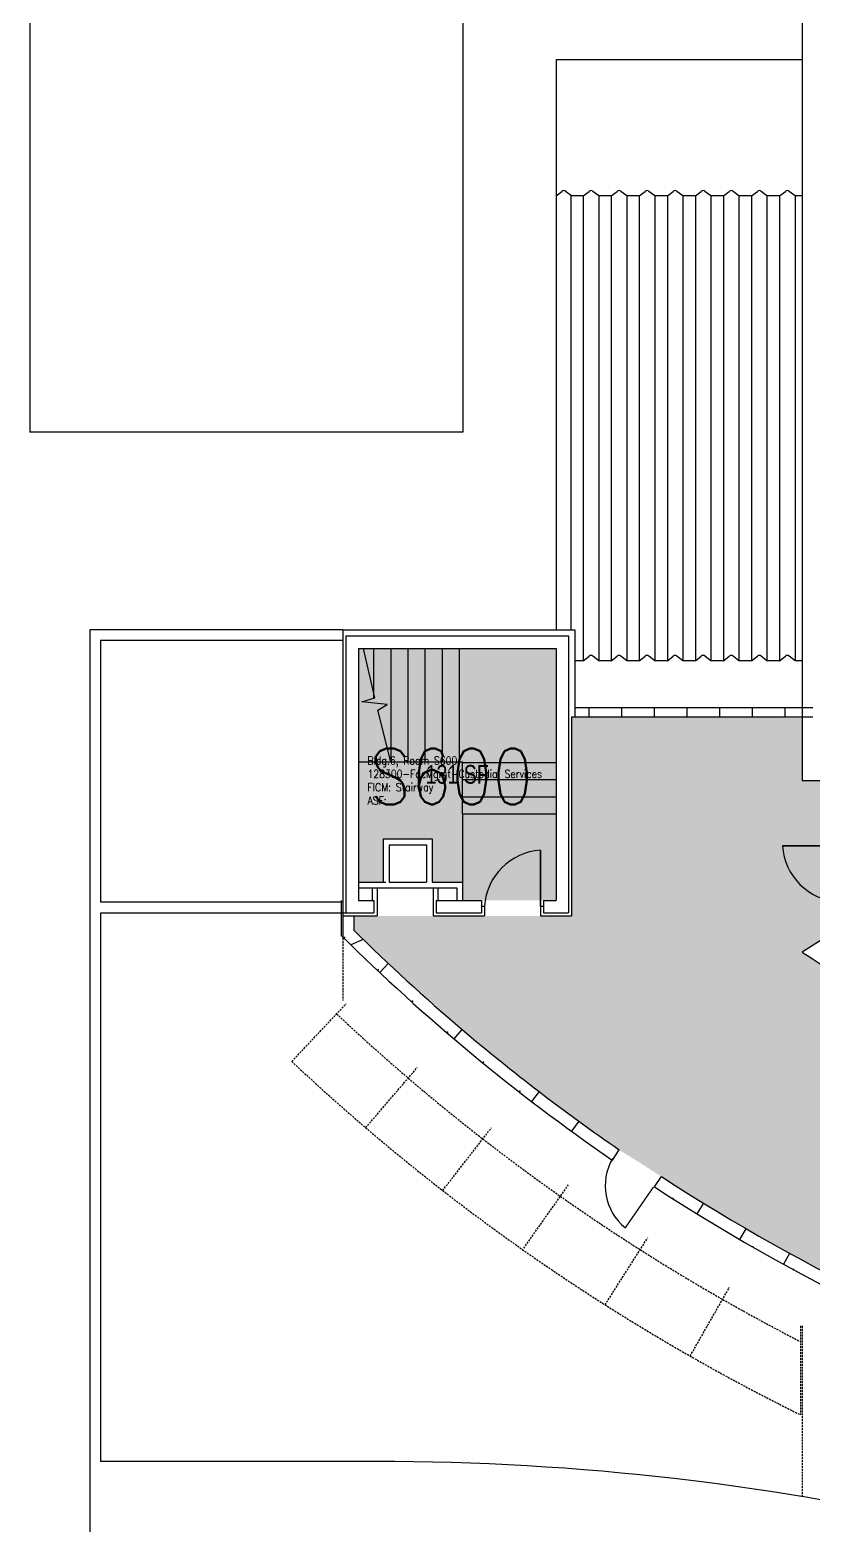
# Model space of a CAD drawing. Header units: inches. Extents: x -206 to 2352, y 0 to 3821.
# Drawn here: x -54 to 449, y 500 to 1462 of the extents above; entities that cross this region are included whole.
import ezdxf
from ezdxf.enums import TextEntityAlignment as Align

# ---------------------------------------------------------------- set-up
doc = ezdxf.new("R2010")
doc.units = ezdxf.units.IN
doc.header["$LTSCALE"] = 10
doc.header["$MEASUREMENT"] = 0
doc.linetypes.add('HIDDEN2', pattern=[0.1875, 0.125, -0.0625])
for name, color, linetype in [('A-COLS', 5, 'CONTINUOUS'), ('A-DOOR', 2, 'CONTINUOUS'), ('A-FLOR', 3, 'CONTINUOUS'), ('A-GLAZ', 1, 'CONTINUOUS'), ('A-GLAZ-SILL', 2, 'CONTINUOUS'), ('A-IDEN-RNUM', 7, 'CONTINUOUS'), ('A-IDEN-SNUM', 4, 'CONTINUOUS'), ('A-IDEN-VNUM', 4, 'CONTINUOUS'), ('A-ROOF', 2, 'CONTINUOUS'), ('A-WALL', 5, 'CONTINUOUS'), ('AREA-TEXT', 3, 'CONTINUOUS'), ('Rooms-Category-Color', 7, 'CONTINUOUS'), ('Rooms-College-Color', 7, 'CONTINUOUS'), ('Rooms-Department-Color', 7, 'CONTINUOUS'), ('Rooms-Division-Color', 7, 'CONTINUOUS'), ('Rooms-Information', 7, 'CONTINUOUS')]:
    doc.layers.add(name, color=color, linetype=linetype)
doc.styles.add('AREA', font='arial.ttf', dxfattribs={"width": 0.75, "height": 24})
doc.styles.add('ROOMSNUMBER', font='txt', dxfattribs={"height": 0.03})
doc.styles.add('ROOMVNUMBER', font='simplex.shx', dxfattribs={"width": 0.85})

msp = doc.modelspace()

# ---------------------------------------------------------------- hatches: boundary and pattern name
at = {"layer": 'Rooms-Category-Color', "true_color": 0xadadad}
for points in [[(284.02, 1064.08), (157.02, 1064.08), (157.02, 913.83), (173.02, 913.83), (173.02, 941.58), (204.52, 941.58), (204.52, 913.83), (224.02, 913.83), (224.02, 902.08), (276.02, 902.08), (284.02, 902.08)], [(1640.06, 1021.08), (1640.06, 979.08), (1617.31, 979.08), (1617.31, 883.08), (1640.06, 868.85), (1620.48, 856.31), (1588.9, 837.3), (1560.36, 821.33), (1537.3, 809.24), (1512.75, 797.11), (1493.56, 788.15), (1467.96, 776.91), (1449.54, 769.29), (1433.01, 762.78), (1415.22, 756.12), (1398.36, 750.14), (1378.76, 743.56), (1357.76, 736.97), (1336.63, 730.81), (1315.38, 725.07), (1294.03, 719.76), (1272.57, 714.88), (1251.01, 710.44), (1229.37, 706.43), (1207.66, 702.86), (1182.43, 699.27), (1172.34, 776.61), (1107.34, 828.3), (974.94, 828.45), (909.74, 776.61), (899.69, 699.52), (874.43, 702.86), (852.71, 706.43), (831.07, 710.44), (809.52, 714.88), (777.37, 722.36), (745.46, 730.81), (713.81, 740.22), (692.88, 747.02), (666.02, 756.43), (643.32, 765.01), (622.04, 773.59), (601.66, 782.29), (581.82, 791.23), (561.71, 800.79), (541.84, 810.74), (528.3, 817.81), (513.49, 825.83), (490.56, 838.83), (463.28, 855.27), (442.03, 868.85), (465.4, 883.47), (465.4, 979.08), (442.03, 979.08), (442.03, 1019.36), (294.02, 1020.08), (294.02, 892.08), (205.02, 892.08), (169.02, 892.08), (154.02, 892.08), (154.02, 882.94), (176.27, 861.5), (223.67, 819.11), (265.88, 784.78), (288.06, 767.9), (312.8, 749.97), (324.58, 741.75), (351.65, 724.6), (370.69, 712.41), (385.73, 703.11), (415.09, 685.77), (441.07, 671.31), (467.15, 657.58), (484.72, 648.76), (505.83, 638.61), (525.8, 629.45), (556.06, 616.35), (584.96, 604.71), (616.15, 593.05), (639.21, 585.03), (661.49, 577.76), (694.67, 568.73), (719.57, 560.96), (743.46, 554.92), (778.75, 546.89), (808.62, 540.91), (837.23, 535.89), (871.66, 530.74), (888.43, 528.58), (920.24, 525.11), (952.13, 522.45), (984.07, 520.6), (1016.04, 519.56), (1048.02, 519.32), (1080, 519.9), (1111.95, 521.29), (1175.67, 526.48), (1207.41, 530.29), (1239.03, 534.9), (1270.52, 540.3), (1301.87, 546.5), (1333.03, 553.49), (1364.01, 561.27), (1394.77, 569.82), (1425.31, 579.15), (1455.59, 589.24), (1485.6, 600.1), (1515.32, 611.7), (1550.07, 626.39), (1587.51, 643.61), (1614.55, 656.99), (1644.47, 672.75), (1673.03, 688.77), (1699.04, 704.22), (1722.51, 718.9), (1756.58, 741.53), (1775.54, 754.82), (1797.67, 771.01), (1827.03, 793.66), (1842.78, 806.39), (1867.11, 826.9), (1890.91, 848.02), (1907.67, 863.55), (1935.02, 890.15), (1935.02, 961.16), (1930.98, 961.64), (1930.98, 975.41), (1919.04, 975.41), (1919.08, 960.53), (1919.06, 954.39), (1917.84, 948.47), (1915.01, 944.13), (1910.72, 940.95), (1904.81, 939.4), (1900.39, 939.84), (1896.14, 941.65), (1893.6, 943.63), (1890.07, 948.96), (1889.06, 954.39), (1889.06, 959.47), (1912.56, 959.47), (1912.56, 977.72), (1889.06, 977.72), (1889.06, 980.85), (1887.06, 980.85), (1845.06, 980.85), (1843.06, 980.85), (1843.06, 970.43), (1843.06, 954.98), (1840.52, 946.63), (1836.22, 942.39), (1830.71, 940.21), (1823.01, 940.85), (1818.37, 943.53), (1814.33, 948.94), (1813.06, 954.98), (1813.06, 969.26), (1808.08, 974.07), (1802.42, 980.52), (1795.69, 990.53), (1790.97, 1000.28), (1788.08, 1008.78), (1785.64, 1021.08), (1712.06, 1021.08)]]:
    msp.add_hatch(color=253, dxfattribs=at).paths.add_polyline_path(points)
at = {"layer": 'Rooms-College-Color', "true_color": 0xadadad}
for points in [[(284.02, 1064.08), (157.02, 1064.08), (157.02, 913.83), (173.02, 913.83), (173.02, 941.58), (204.52, 941.58), (204.52, 913.83), (224.02, 913.83), (224.02, 902.08), (276.02, 902.08), (284.02, 902.08)], [(1640.06, 1021.08), (1640.06, 979.08), (1617.31, 979.08), (1617.31, 883.08), (1640.06, 868.85), (1620.48, 856.31), (1588.9, 837.3), (1560.36, 821.33), (1537.3, 809.24), (1512.75, 797.11), (1493.56, 788.15), (1467.96, 776.91), (1449.54, 769.29), (1433.01, 762.78), (1415.22, 756.12), (1398.36, 750.14), (1378.76, 743.56), (1357.76, 736.97), (1336.63, 730.81), (1315.38, 725.07), (1294.03, 719.76), (1272.57, 714.88), (1251.01, 710.44), (1229.37, 706.43), (1207.66, 702.86), (1182.43, 699.27), (1172.34, 776.61), (1107.34, 828.3), (974.94, 828.45), (909.74, 776.61), (899.69, 699.52), (874.43, 702.86), (852.71, 706.43), (831.07, 710.44), (809.52, 714.88), (777.37, 722.36), (745.46, 730.81), (713.81, 740.22), (692.88, 747.02), (666.02, 756.43), (643.32, 765.01), (622.04, 773.59), (601.66, 782.29), (581.82, 791.23), (561.71, 800.79), (541.84, 810.74), (528.3, 817.81), (513.49, 825.83), (490.56, 838.83), (463.28, 855.27), (442.03, 868.85), (465.4, 883.47), (465.4, 979.08), (442.03, 979.08), (442.03, 1019.36), (294.02, 1020.08), (294.02, 892.08), (205.02, 892.08), (169.02, 892.08), (154.02, 892.08), (154.02, 882.94), (176.27, 861.5), (223.67, 819.11), (265.88, 784.78), (288.06, 767.9), (312.8, 749.97), (324.58, 741.75), (351.65, 724.6), (370.69, 712.41), (385.73, 703.11), (415.09, 685.77), (441.07, 671.31), (467.15, 657.58), (484.72, 648.76), (505.83, 638.61), (525.8, 629.45), (556.06, 616.35), (584.96, 604.71), (616.15, 593.05), (639.21, 585.03), (661.49, 577.76), (694.67, 568.73), (719.57, 560.96), (743.46, 554.92), (778.75, 546.89), (808.62, 540.91), (837.23, 535.89), (871.66, 530.74), (888.43, 528.58), (920.24, 525.11), (952.13, 522.45), (984.07, 520.6), (1016.04, 519.56), (1048.02, 519.32), (1080, 519.9), (1111.95, 521.29), (1175.67, 526.48), (1207.41, 530.29), (1239.03, 534.9), (1270.52, 540.3), (1301.87, 546.5), (1333.03, 553.49), (1364.01, 561.27), (1394.77, 569.82), (1425.31, 579.15), (1455.59, 589.24), (1485.6, 600.1), (1515.32, 611.7), (1550.07, 626.39), (1587.51, 643.61), (1614.55, 656.99), (1644.47, 672.75), (1673.03, 688.77), (1699.04, 704.22), (1722.51, 718.9), (1756.58, 741.53), (1775.54, 754.82), (1797.67, 771.01), (1827.03, 793.66), (1842.78, 806.39), (1867.11, 826.9), (1890.91, 848.02), (1907.67, 863.55), (1935.02, 890.15), (1935.02, 961.16), (1930.98, 961.64), (1930.98, 975.41), (1919.04, 975.41), (1919.08, 960.53), (1919.06, 954.39), (1917.84, 948.47), (1915.01, 944.13), (1910.72, 940.95), (1904.81, 939.4), (1900.39, 939.84), (1896.14, 941.65), (1893.6, 943.63), (1890.07, 948.96), (1889.06, 954.39), (1889.06, 959.47), (1912.56, 959.47), (1912.56, 977.72), (1889.06, 977.72), (1889.06, 980.85), (1887.06, 980.85), (1845.06, 980.85), (1843.06, 980.85), (1843.06, 970.43), (1843.06, 954.98), (1840.52, 946.63), (1836.22, 942.39), (1830.71, 940.21), (1823.01, 940.85), (1818.37, 943.53), (1814.33, 948.94), (1813.06, 954.98), (1813.06, 969.26), (1808.08, 974.07), (1802.42, 980.52), (1795.69, 990.53), (1790.97, 1000.28), (1788.08, 1008.78), (1785.64, 1021.08), (1712.06, 1021.08)]]:
    msp.add_hatch(color=253, dxfattribs=at).paths.add_polyline_path(points)
at = {"layer": 'Rooms-Department-Color', "true_color": 0xacacac}
for points in [[(284.02, 1064.08), (157.02, 1064.08), (157.02, 913.83), (173.02, 913.83), (173.02, 941.58), (204.52, 941.58), (204.52, 913.83), (224.02, 913.83), (224.02, 902.08), (276.02, 902.08), (284.02, 902.08)], [(1640.06, 1021.08), (1640.06, 979.08), (1617.31, 979.08), (1617.31, 883.08), (1640.06, 868.85), (1620.48, 856.31), (1588.9, 837.3), (1560.36, 821.33), (1537.3, 809.24), (1512.75, 797.11), (1493.56, 788.15), (1467.96, 776.91), (1449.54, 769.29), (1433.01, 762.78), (1415.22, 756.12), (1398.36, 750.14), (1378.76, 743.56), (1357.76, 736.97), (1336.63, 730.81), (1315.38, 725.07), (1294.03, 719.76), (1272.57, 714.88), (1251.01, 710.44), (1229.37, 706.43), (1207.66, 702.86), (1182.43, 699.27), (1172.34, 776.61), (1107.34, 828.3), (974.94, 828.45), (909.74, 776.61), (899.69, 699.52), (874.43, 702.86), (852.71, 706.43), (831.07, 710.44), (809.52, 714.88), (777.37, 722.36), (745.46, 730.81), (713.81, 740.22), (692.88, 747.02), (666.02, 756.43), (643.32, 765.01), (622.04, 773.59), (601.66, 782.29), (581.82, 791.23), (561.71, 800.79), (541.84, 810.74), (528.3, 817.81), (513.49, 825.83), (490.56, 838.83), (463.28, 855.27), (442.03, 868.85), (465.4, 883.47), (465.4, 979.08), (442.03, 979.08), (442.03, 1019.36), (294.02, 1020.08), (294.02, 892.08), (205.02, 892.08), (169.02, 892.08), (154.02, 892.08), (154.02, 882.94), (176.27, 861.5), (223.67, 819.11), (265.88, 784.78), (288.06, 767.9), (312.8, 749.97), (324.58, 741.75), (351.65, 724.6), (370.69, 712.41), (385.73, 703.11), (415.09, 685.77), (441.07, 671.31), (467.15, 657.58), (484.72, 648.76), (505.83, 638.61), (525.8, 629.45), (556.06, 616.35), (584.96, 604.71), (616.15, 593.05), (639.21, 585.03), (661.49, 577.76), (694.67, 568.73), (719.57, 560.96), (743.46, 554.92), (778.75, 546.89), (808.62, 540.91), (837.23, 535.89), (871.66, 530.74), (888.43, 528.58), (920.24, 525.11), (952.13, 522.45), (984.07, 520.6), (1016.04, 519.56), (1048.02, 519.32), (1080, 519.9), (1111.95, 521.29), (1175.67, 526.48), (1207.41, 530.29), (1239.03, 534.9), (1270.52, 540.3), (1301.87, 546.5), (1333.03, 553.49), (1364.01, 561.27), (1394.77, 569.82), (1425.31, 579.15), (1455.59, 589.24), (1485.6, 600.1), (1515.32, 611.7), (1550.07, 626.39), (1587.51, 643.61), (1614.55, 656.99), (1644.47, 672.75), (1673.03, 688.77), (1699.04, 704.22), (1722.51, 718.9), (1756.58, 741.53), (1775.54, 754.82), (1797.67, 771.01), (1827.03, 793.66), (1842.78, 806.39), (1867.11, 826.9), (1890.91, 848.02), (1907.67, 863.55), (1935.02, 890.15), (1935.02, 961.16), (1930.98, 961.64), (1930.98, 975.41), (1919.04, 975.41), (1919.08, 960.53), (1919.06, 954.39), (1917.84, 948.47), (1915.01, 944.13), (1910.72, 940.95), (1904.81, 939.4), (1900.39, 939.84), (1896.14, 941.65), (1893.6, 943.63), (1890.07, 948.96), (1889.06, 954.39), (1889.06, 959.47), (1912.56, 959.47), (1912.56, 977.72), (1889.06, 977.72), (1889.06, 980.85), (1887.06, 980.85), (1845.06, 980.85), (1843.06, 980.85), (1843.06, 970.43), (1843.06, 954.98), (1840.52, 946.63), (1836.22, 942.39), (1830.71, 940.21), (1823.01, 940.85), (1818.37, 943.53), (1814.33, 948.94), (1813.06, 954.98), (1813.06, 969.26), (1808.08, 974.07), (1802.42, 980.52), (1795.69, 990.53), (1790.97, 1000.28), (1788.08, 1008.78), (1785.64, 1021.08), (1712.06, 1021.08)]]:
    msp.add_hatch(color=253, dxfattribs=at).paths.add_polyline_path(points)
at = {"layer": 'Rooms-Division-Color', "true_color": 0xadadad}
for points in [[(284.02, 1064.08), (157.02, 1064.08), (157.02, 913.83), (173.02, 913.83), (173.02, 941.58), (204.52, 941.58), (204.52, 913.83), (224.02, 913.83), (224.02, 902.08), (276.02, 902.08), (284.02, 902.08)], [(1640.06, 1021.08), (1640.06, 979.08), (1617.31, 979.08), (1617.31, 883.08), (1640.06, 868.85), (1620.48, 856.31), (1588.9, 837.3), (1560.36, 821.33), (1537.3, 809.24), (1512.75, 797.11), (1493.56, 788.15), (1467.96, 776.91), (1449.54, 769.29), (1433.01, 762.78), (1415.22, 756.12), (1398.36, 750.14), (1378.76, 743.56), (1357.76, 736.97), (1336.63, 730.81), (1315.38, 725.07), (1294.03, 719.76), (1272.57, 714.88), (1251.01, 710.44), (1229.37, 706.43), (1207.66, 702.86), (1182.43, 699.27), (1172.34, 776.61), (1107.34, 828.3), (974.94, 828.45), (909.74, 776.61), (899.69, 699.52), (874.43, 702.86), (852.71, 706.43), (831.07, 710.44), (809.52, 714.88), (777.37, 722.36), (745.46, 730.81), (713.81, 740.22), (692.88, 747.02), (666.02, 756.43), (643.32, 765.01), (622.04, 773.59), (601.66, 782.29), (581.82, 791.23), (561.71, 800.79), (541.84, 810.74), (528.3, 817.81), (513.49, 825.83), (490.56, 838.83), (463.28, 855.27), (442.03, 868.85), (465.4, 883.47), (465.4, 979.08), (442.03, 979.08), (442.03, 1019.36), (294.02, 1020.08), (294.02, 892.08), (205.02, 892.08), (169.02, 892.08), (154.02, 892.08), (154.02, 882.94), (176.27, 861.5), (223.67, 819.11), (265.88, 784.78), (288.06, 767.9), (312.8, 749.97), (324.58, 741.75), (351.65, 724.6), (370.69, 712.41), (385.73, 703.11), (415.09, 685.77), (441.07, 671.31), (467.15, 657.58), (484.72, 648.76), (505.83, 638.61), (525.8, 629.45), (556.06, 616.35), (584.96, 604.71), (616.15, 593.05), (639.21, 585.03), (661.49, 577.76), (694.67, 568.73), (719.57, 560.96), (743.46, 554.92), (778.75, 546.89), (808.62, 540.91), (837.23, 535.89), (871.66, 530.74), (888.43, 528.58), (920.24, 525.11), (952.13, 522.45), (984.07, 520.6), (1016.04, 519.56), (1048.02, 519.32), (1080, 519.9), (1111.95, 521.29), (1175.67, 526.48), (1207.41, 530.29), (1239.03, 534.9), (1270.52, 540.3), (1301.87, 546.5), (1333.03, 553.49), (1364.01, 561.27), (1394.77, 569.82), (1425.31, 579.15), (1455.59, 589.24), (1485.6, 600.1), (1515.32, 611.7), (1550.07, 626.39), (1587.51, 643.61), (1614.55, 656.99), (1644.47, 672.75), (1673.03, 688.77), (1699.04, 704.22), (1722.51, 718.9), (1756.58, 741.53), (1775.54, 754.82), (1797.67, 771.01), (1827.03, 793.66), (1842.78, 806.39), (1867.11, 826.9), (1890.91, 848.02), (1907.67, 863.55), (1935.02, 890.15), (1935.02, 961.16), (1930.98, 961.64), (1930.98, 975.41), (1919.04, 975.41), (1919.08, 960.53), (1919.06, 954.39), (1917.84, 948.47), (1915.01, 944.13), (1910.72, 940.95), (1904.81, 939.4), (1900.39, 939.84), (1896.14, 941.65), (1893.6, 943.63), (1890.07, 948.96), (1889.06, 954.39), (1889.06, 959.47), (1912.56, 959.47), (1912.56, 977.72), (1889.06, 977.72), (1889.06, 980.85), (1887.06, 980.85), (1845.06, 980.85), (1843.06, 980.85), (1843.06, 970.43), (1843.06, 954.98), (1840.52, 946.63), (1836.22, 942.39), (1830.71, 940.21), (1823.01, 940.85), (1818.37, 943.53), (1814.33, 948.94), (1813.06, 954.98), (1813.06, 969.26), (1808.08, 974.07), (1802.42, 980.52), (1795.69, 990.53), (1790.97, 1000.28), (1788.08, 1008.78), (1785.64, 1021.08), (1712.06, 1021.08)]]:
    msp.add_hatch(color=253, dxfattribs=at).paths.add_polyline_path(points)

# ---------------------------------------------------------------- linework, layer by layer
at = {"layer": 'A-COLS'}
for p in [(148.13, 878.3), (169.73, 857.49), (191.81, 837.18), (214.37, 817.41), (237.39, 798.17), (260.85, 779.48), (358.93, 710.4), (384.43, 694.61), (410.3, 679.42), (436.52, 664.84)]:
    msp.add_point(p, dxfattribs=at)
at = {"layer": 'A-DOOR'}
for points, const_width in [([(274.02, 898.33), (274.02, 934.33)], 1), ([(465.4, 937.08), (429.4, 937.08)], 1), ([(346.67, 717.94), (328.51, 691.65)], 0.887)]:
    msp.add_lwpolyline(points, dxfattribs=dict(at, const_width=const_width))
for centre, radius, start, end in [((276.65, 895.71), 38.71, 93.88791, 176.11209), ((468.02, 939.71), 38.71, 183.88791, 266.11209), ((349.91, 718.53), 34.36, 149.26241, 231.48659)]:
    msp.add_arc(centre, radius, start, end, dxfattribs=at)
at = {"layer": 'A-FLOR'}
for p, q in [((167.7, 1032.18), (160.26, 1064.06)), ((167.02, 1031.98), (167.02, 1064.08)), ((178.02, 991.08), (178.02, 1064.08)), ((189.02, 991.08), (189.02, 1064.08)), ((200.02, 991.08), (200.02, 1064.08)), ((211.02, 991.08), (211.02, 1064.08)), ((222.02, 991.08), (222.02, 1064.08)), ((159.2, 1029.7), (167.7, 1032.18)), ((175.49, 1027.92), (159.2, 1029.7)), ((169.47, 1024.38), (175.49, 1027.92)), ((177.97, 991.08), (169.47, 1024.38)), ((224.02, 957.73), (224.02, 991.08)), ((224.35, 990.73), (284.02, 990.73)), ((224.35, 979.73), (284.02, 979.73)), ((224.35, 968.73), (284.02, 968.73)), ((224.02, 957.73), (284.02, 957.73)), ((224.02, 957.73), (224.02, 913.83))]:
    msp.add_line(p, q, dxfattribs=at)
at = {"layer": 'A-FLOR', "linetype": 'Continuous'}
msp.add_line((157.02, 991.08), (224.02, 991.08), dxfattribs=at)
at = {"layer": 'A-GLAZ'}
for p, q in [((294.02, 1020.08), (449.02, 1020.08)), ((296.02, 1026.08), (449.02, 1026.08)), ((296.02, 1026.08), (440.02, 1026.08)), ((305.02, 1026.08), (305.02, 1020.08)), ((326.02, 1026.08), (326.02, 1020.08)), ((347.02, 1026.08), (347.02, 1020.08)), ((368.02, 1026.08), (368.02, 1020.08)), ((389.02, 1026.08), (389.02, 1020.08)), ((410.02, 1026.08), (410.02, 1020.08)), ((431.02, 1026.08), (431.02, 1020.08)), ((146.02, 901.98), (146.02, 879.6)), ((154.02, 892.08), (154.02, 882.94)), ((160.21, 876.87), (152.21, 873.5)), ((170.79, 855.67), (176.27, 861.5)), ((218.49, 813.02), (223.67, 819.11)), ((273.15, 779.16), (268.28, 772.81)), ((298.63, 760.13), (293.92, 753.66)), ((320.2, 735.05), (324.58, 741.75)), ((347.28, 717.9), (351.65, 724.6)), ((378.69, 707.42), (374.49, 700.62)), ((402.13, 684.03), (406.16, 690.93)), ((434.03, 675.15), (430.18, 668.14))]:
    msp.add_line(p, q, dxfattribs=at)
for centre, radius, start, end in [((1042.23, 1782.26), 1272, 225.20557, 235.40543), ((1042.23, 1782.26), 1264, 225.35634, 229.63966), ((1042.23, 1782.26), 1264, 229.63966, 235.40543), ((1042.92, 1782.83), 1264, 236.8463, 252.06581), ((1042.92, 1782.83), 1272, 236.84687, 253.09557)]:
    msp.add_arc(centre, radius, start, end, dxfattribs=at)
at = {"layer": 'A-GLAZ-SILL', "linetype": 'Continuous'}
for p, q in [((147.02, 892.08), (147.02, 879.66)), ((154.02, 892.08), (154.02, 882.59))]:
    msp.add_line(p, q, dxfattribs=at)
at = {"layer": 'A-ROOF', "linetype": 'Continuous'}
for p, q in [((-53.94, 2083.08), (-53.94, 1203.08)), ((224.06, 2083.08), (224.06, 1203.08)), ((284.02, 1442.4), (284.02, 1076.08))]:
    msp.add_line(p, q, dxfattribs=at)
at = {"layer": 'A-ROOF'}
for p, q in [((442.03, 1442.4), (284.02, 1442.4)), ((284, 1354.92), (287.81, 1357.84)), ((294, 1354.92), (290.18, 1357.84)), ((301.5, 1354.92), (305.31, 1357.84)), ((311.5, 1354.92), (307.68, 1357.84)), ((319.5, 1354.92), (323.31, 1357.84)), ((329.5, 1354.92), (325.68, 1357.84)), ((337.5, 1354.92), (341.31, 1357.84)), ((347.5, 1354.92), (343.68, 1357.84)), ((355.5, 1354.92), (359.31, 1357.84)), ((365.5, 1354.92), (361.68, 1357.84)), ((373.5, 1354.92), (377.31, 1357.84)), ((383.5, 1354.92), (379.68, 1357.84)), ((391.5, 1354.92), (395.31, 1357.84)), ((401.5, 1354.92), (397.68, 1357.84)), ((409.5, 1354.92), (413.31, 1357.84)), ((419.5, 1354.92), (415.68, 1357.84)), ((427.5, 1354.92), (431.31, 1357.84)), ((437.5, 1354.92), (433.68, 1357.84)), ((301.5, 1354.92), (293.5, 1354.92)), ((293.5, 1354.92), (293.5, 1076.08)), ((301.5, 1354.92), (301.5, 1056.08)), ((319.5, 1354.92), (311.5, 1354.92)), ((311.5, 1354.92), (311.5, 1056.08)), ((319.5, 1354.92), (319.5, 1056.08)), ((337.5, 1354.92), (329.5, 1354.92)), ((329.5, 1354.92), (329.5, 1056.08)), ((337.5, 1354.92), (337.5, 1056.08)), ((355.5, 1354.92), (347.5, 1354.92)), ((347.5, 1354.92), (347.5, 1056.08)), ((355.5, 1354.92), (355.5, 1056.08)), ((373.5, 1354.92), (365.5, 1354.92)), ((365.5, 1354.92), (365.5, 1056.08)), ((373.5, 1354.92), (373.5, 1056.08)), ((391.5, 1354.92), (383.5, 1354.92)), ((383.5, 1354.92), (383.5, 1056.08)), ((391.5, 1354.92), (391.5, 1056.08)), ((409.5, 1354.92), (401.5, 1354.92)), ((401.5, 1354.92), (401.5, 1056.08)), ((409.5, 1354.92), (409.5, 1056.08)), ((427.5, 1354.92), (419.5, 1354.92)), ((419.5, 1354.92), (419.5, 1056.08)), ((427.5, 1354.92), (427.5, 1056.08)), ((442, 1354.92), (437.5, 1354.92)), ((437.5, 1354.92), (437.5, 1056.08)), ((224.06, 1203.08), (-53.94, 1203.08)), ((-15.51, 1076.08), (-15.51, 534.33)), ((147.02, 1076.08), (-15.51, 1076.08)), ((-8.51, 1069.08), (-8.51, 900.85)), ((147.02, 1069.08), (-8.51, 1069.08)), ((301.5, 1056.08), (305.31, 1059)), ((311.5, 1056.08), (307.68, 1059)), ((319.5, 1056.08), (323.31, 1059)), ((329.5, 1056.08), (325.68, 1059)), ((337.5, 1056.08), (341.31, 1059)), ((347.5, 1056.08), (343.68, 1059)), ((355.5, 1056.08), (359.31, 1059)), ((365.5, 1056.08), (361.68, 1059)), ((373.5, 1056.08), (377.31, 1059)), ((383.5, 1056.08), (379.68, 1059)), ((391.5, 1056.08), (395.31, 1059)), ((401.5, 1056.08), (397.68, 1059)), ((409.5, 1056.08), (413.31, 1059)), ((419.5, 1056.08), (415.68, 1059)), ((427.5, 1056.08), (431.31, 1059)), ((437.5, 1056.08), (433.68, 1059)), ((301.5, 1056.08), (296, 1056.08)), ((319.5, 1056.08), (311.5, 1056.08)), ((337.5, 1056.08), (329.5, 1056.08)), ((355.5, 1056.08), (347.5, 1056.08)), ((373.5, 1056.08), (365.5, 1056.08)), ((391.5, 1056.08), (383.5, 1056.08)), ((409.5, 1056.08), (401.5, 1056.08)), ((427.5, 1056.08), (419.5, 1056.08)), ((442, 1056.08), (437.5, 1056.08)), ((147.02, 900.85), (-8.51, 900.85)), ((147.02, 893.85), (-8.51, 893.85)), ((-8.51, 893.85), (-8.51, 541.33)), ((168.26, 541.39), (-8.51, 541.33)), ((-15.51, 534.33), (-15.51, 245.09))]:
    msp.add_line(p, q, dxfattribs=at)
at = {"layer": 'A-ROOF', "linetype": 'HIDDEN2'}
for p, q in [((147.02, 879.66), (147.02, 837.75)), ((114.25, 798.55), (149.21, 835.69)), ((161.74, 755.92), (194.9, 794.66)), ((211.18, 715.58), (242.48, 755.84)), ((291.84, 719.31), (262.47, 677.61)), ((315.5, 642.11), (342.86, 685.14)), ((370.14, 609.14), (395.44, 653.42)), ((441.03, 628.57), (441.03, 571.38)), ((442.03, 628.57), (442.03, 518.84))]:
    msp.add_line(p, q, dxfattribs=at)
at = {"layer": 'A-ROOF'}
for centre, radius, start, end in [((289, 1356.92), 1.5, 37.79215, 142.20785), ((306.5, 1356.92), 1.5, 37.79215, 142.20785), ((324.5, 1356.92), 1.5, 37.79215, 142.20785), ((342.5, 1356.92), 1.5, 37.79215, 142.20785), ((360.5, 1356.92), 1.5, 37.79215, 142.20785), ((378.5, 1356.92), 1.5, 37.79215, 142.20785), ((396.5, 1356.92), 1.5, 37.79215, 142.20785), ((414.5, 1356.92), 1.5, 37.79215, 142.20785), ((432.5, 1356.92), 1.5, 37.79215, 142.20785), ((306.5, 1058.08), 1.5, 37.79215, 142.20785), ((324.5, 1058.08), 1.5, 37.79215, 142.20785), ((342.5, 1058.08), 1.5, 37.79215, 142.20785), ((360.5, 1058.08), 1.5, 37.79215, 142.20785), ((378.5, 1058.08), 1.5, 37.79215, 142.20785), ((396.5, 1058.08), 1.5, 37.79215, 142.20785), ((414.5, 1058.08), 1.5, 37.79215, 142.20785), ((432.5, 1058.08), 1.5, 37.79215, 142.20785), ((168.11, -1132.98), 1674.38, 63.4762, 89.99493)]:
    msp.add_arc(centre, radius, start, end, dxfattribs=at)
at = {"layer": 'A-ROOF', "linetype": 'HIDDEN2'}
for radius, end in [(1310.12, 242.74289), (1352.12, 243.65608)]:
    msp.add_arc((1041.04, 1783.08), radius, 226.73026, end, dxfattribs=at)
at = {"layer": 'A-WALL', "linetype": 'Continuous'}
for p, q in [((442.03, 1737.03), (442.03, 979.08)), ((147.02, 1076.08), (147.02, 892.08)), ((147.02, 1076.08), (296.02, 1076.08)), ((149.02, 1072.08), (292.02, 1072.08)), ((149.02, 1072.08), (149.02, 894.33)), ((157.02, 1064.08), (284.02, 1064.08)), ((157.02, 1064.08), (157.02, 902.08)), ((442.03, 979.08), (465.4, 979.08)), ((173.02, 941.58), (204.52, 941.58)), ((176.77, 937.83), (200.77, 937.83)), ((157.02, 913.83), (174.74, 913.83)), ((176.77, 913.83), (200.77, 913.83)), ((204.52, 913.83), (224.02, 913.83)), ((157.02, 910.08), (220.27, 910.08)), ((165.9, 910.08), (165.9, 902.08)), ((169.02, 910.08), (169.02, 892.08)), ((205.02, 910.08), (205.02, 892.08)), ((208.15, 910.08), (208.15, 902.08)), ((147.02, 894.08), (167.02, 894.08)), ((157.02, 902.08), (167.02, 902.08)), ((167.02, 902.08), (167.02, 894.08)), ((207.02, 902.08), (236.02, 902.08)), ((207.02, 902.08), (207.02, 894.08)), ((207.02, 894.08), (236.02, 894.08)), ((236.02, 898.33), (238.02, 898.33)), ((274.02, 898.33), (276.02, 898.33)), ((276.02, 902.08), (284.02, 902.08)), ((276.02, 894.08), (292.02, 894.08)), ((147.02, 892.08), (169.02, 892.08)), ((205.02, 892.08), (238.02, 892.08)), ((274.02, 892.08), (294.02, 892.08))]:
    msp.add_line(p, q, dxfattribs=at)
at = {"layer": 'A-WALL'}
for p, q in [((292.02, 1072.08), (292.02, 894.08)), ((296.02, 1076.08), (296.02, 1020.08)), ((284.02, 1064.08), (284.02, 902.08)), ((294.02, 1020.08), (294.02, 892.08)), ((173.02, 941.58), (173.02, 913.83)), ((176.77, 937.83), (176.77, 913.83)), ((200.77, 937.83), (200.77, 913.83)), ((204.52, 941.58), (204.52, 913.83)), ((224.02, 913.83), (224.02, 902.08)), ((220.27, 910.08), (220.27, 902.08)), ((236.02, 902.08), (236.02, 894.08)), ((238.02, 898.33), (238.02, 892.08)), ((274.02, 898.33), (274.02, 892.08)), ((276.02, 902.08), (276.02, 894.08)), ((465.4, 883.47), (442.03, 868.85))]:
    msp.add_line(p, q, dxfattribs=at)
msp.add_arc((1041.04, 1783.08), 1093, 236.76679, 262.5675, dxfattribs=at)

# ---------------------------------------------------------------- texts
at = {"layer": 'A-IDEN-RNUM', "style": 'ROOMSNUMBER'}
msp.add_text('S600-00', height=0.36, rotation=360, dxfattribs=at).set_placement((189.25, 972.13, 0), align=Align.CENTER)
at = {"layer": 'A-IDEN-SNUM', "style": 'ROOMSNUMBER'}
msp.add_text('0060S60000', height=0.36, rotation=360, dxfattribs=at).set_placement((189.25, 972.13, 0), align=Align.CENTER)
at = {"layer": 'A-IDEN-VNUM', "style": 'ROOMVNUMBER', "width": 0.85}
msp.add_text('S600', height=36, rotation=360, dxfattribs=at).set_placement((216.81, 963.64, 0), align=Align.CENTER)
at = {"layer": 'AREA-TEXT', "style": 'AREA', "width": 0.75}
msp.add_text('131 SF', height=12, dxfattribs=at).set_placement((220.52, 983.08), align=Align.MIDDLE_CENTER)
at = {"layer": 'Rooms-Information', "insert": (162.89, 963.64, 0), "char_height": 5.1429, "width": 115.2, "attachment_point": 7, "rotation": 360, "style": 'ROOMVNUMBER'}
msp.add_mtext('Bldg.6, Room S600^M^J128300-FacMgmt-Custodial Services^M^JFICM: Stairway^M^JASF: ', dxfattribs=at)

doc.saveas('drawing.dxf')
